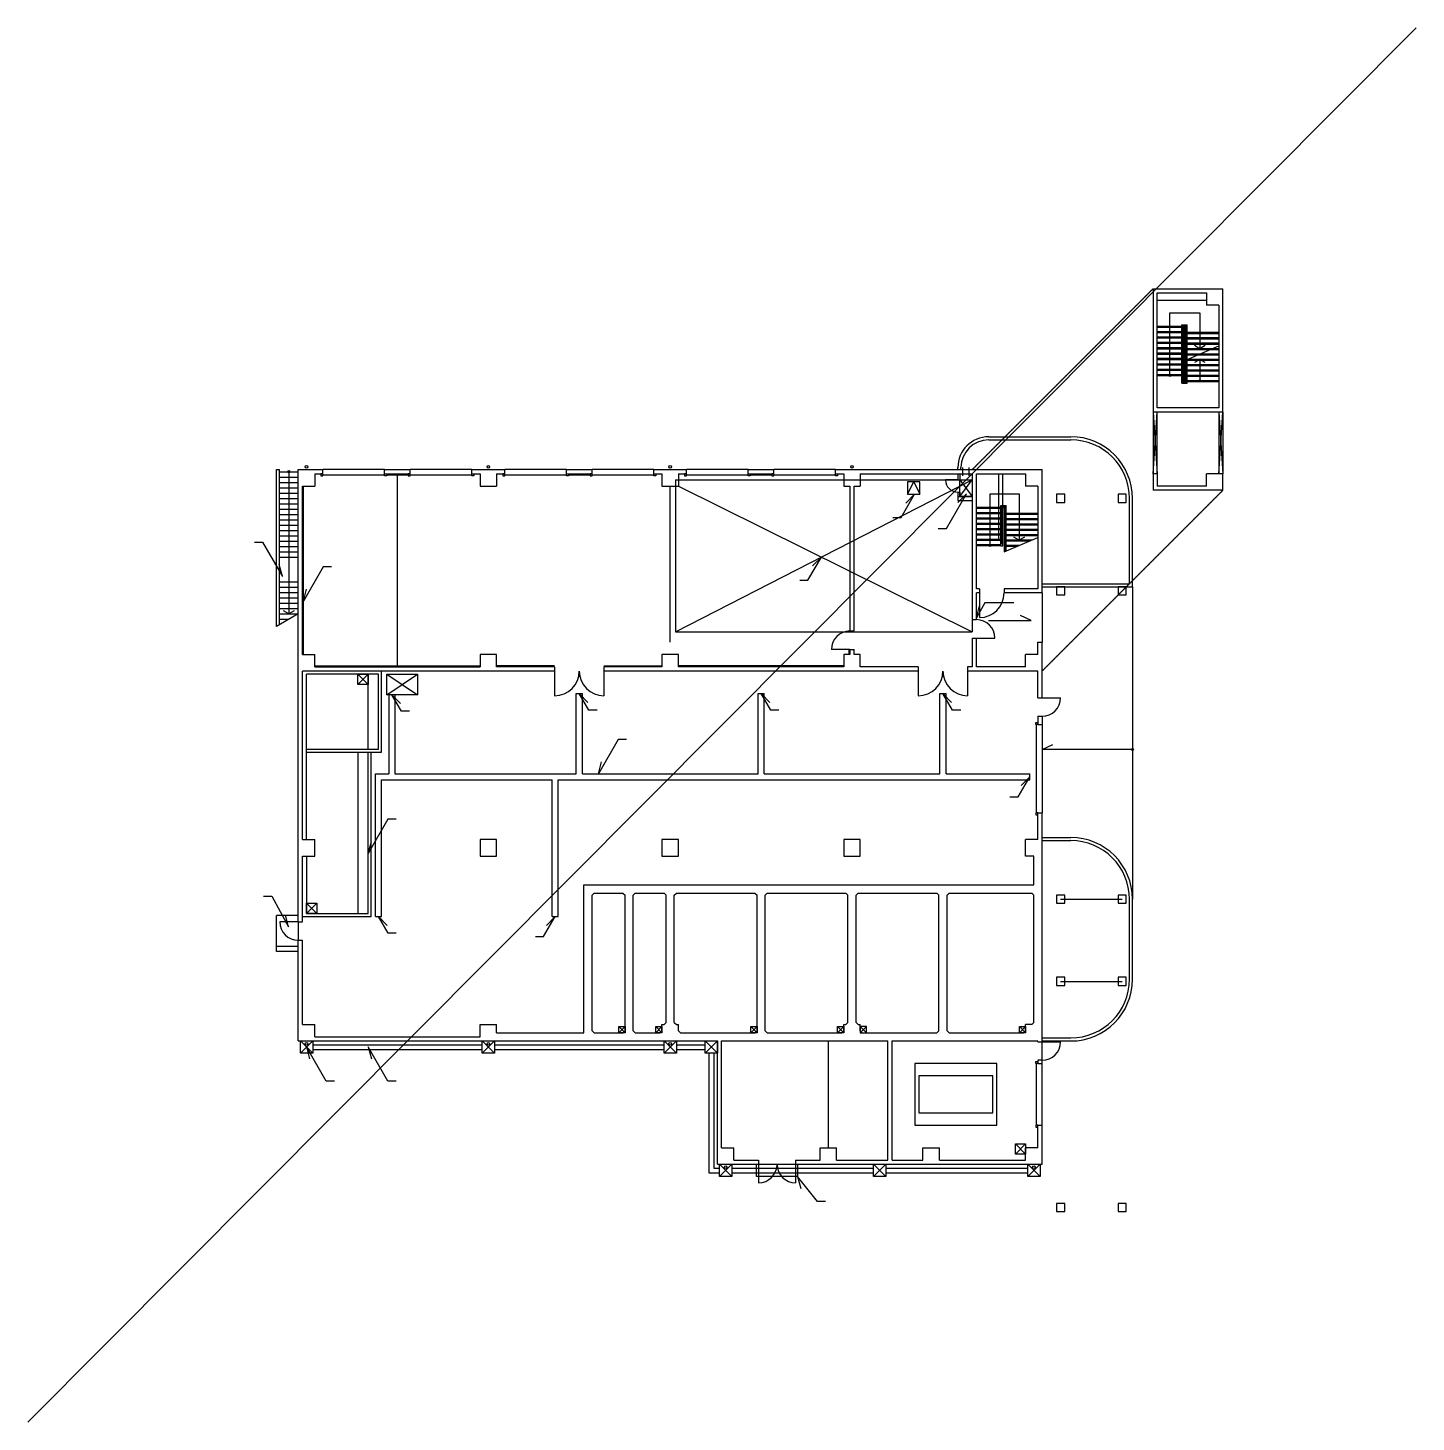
# Model space of a CAD drawing. Header units: millimetres. Extents: x -21841 to 195597, y -1659 to 112111.
# Drawn here: x -21841 to -15084, y 12156 to 18939 of the extents above; entities that cross this region are included whole.
import ezdxf

# ---------------------------------------------------------------- set-up
doc = ezdxf.new("R2010")
doc.units = ezdxf.units.MM
doc.linetypes.add('X-CUB1-L10$0$HIDDEN', pattern=[0.4, 0.3, -0.1])
for name, color, linetype in [('0-FMCS', 6, 'Continuous'), ('X-CUB1-L10$0$ASP_8', 8, 'Continuous'), ('X-CUB1-L10$0$HID(UP)', 8, 'X-CUB1-L10$0$HIDDEN'), ('X-CUB1-L10$0$P-LAY-EQPM', 8, 'Continuous')]:
    doc.layers.add(name, color=color, linetype=linetype)

# ---------------------------------------------------------------- blocks, each defined once
blk = doc.blocks.new('X-CUB1-L10')
at = {"layer": 'X-CUB1-L10$0$ASP_8'}
for p, q in [((-16364.8, 17670), (-16364.8, 17070)), ((-16364.8, 17670), (-16024.8, 17670)), ((-16344.8, 17090), (-16344.8, 17650)), ((-16344.8, 17650), (-16104.8, 17650)), ((-16104.8, 17650), (-16104.8, 17590)), ((-16024.8, 17070), (-16024.8, 17670)), ((-16344.8, 17615), (-16104.8, 17615)), ((-16044.8, 17590), (-16104.8, 17590)), ((-16044.8, 17590), (-16044.8, 17090)), ((-16282.8, 17248.5), (-16282.8, 17552.5)), ((-16282.8, 17552.5), (-16136.8, 17552.5)), ((-16136.8, 17552.5), (-16136.8, 17378.5)), ((-16344.8, 17487.5), (-16225.3, 17487.5)), ((-16344.8, 17482.5), (-16225.3, 17482.5)), ((-16344.8, 17461.5), (-16225.3, 17461.5)), ((-16344.8, 17456.5), (-16225.3, 17456.5)), ((-16344.8, 17435.5), (-16225.3, 17435.5)), ((-16225.3, 17210), (-16225.3, 17495)), ((-16225.3, 17495), (-16199.3, 17495)), ((-16222.8, 17481.5), (-16225.3, 17481.5)), ((-16222.8, 17455.5), (-16225.3, 17455.5)), ((-16222.8, 17212.5), (-16222.8, 17492.5)), ((-16222.8, 17492.5), (-16201.8, 17492.5)), ((-16217.8, 17217.5), (-16217.8, 17487.5)), ((-16217.8, 17487.5), (-16206.8, 17487.5)), ((-16217.8, 17481.5), (-16215.3, 17481.5)), ((-16217.8, 17455.5), (-16215.3, 17455.5)), ((-16215.3, 17220), (-16215.3, 17485)), ((-16215.3, 17485), (-16209.3, 17485)), ((-16209.3, 17485), (-16209.3, 17220)), ((-16206.8, 17457.5), (-16209.3, 17457.5)), ((-16206.8, 17487.5), (-16206.8, 17217.5)), ((-16201.8, 17492.5), (-16201.8, 17212.5)), ((-16201.8, 17457.5), (-16199.3, 17457.5)), ((-16199.3, 17210), (-16199.3, 17495)), ((-16044.8, 17456.5), (-16199.3, 17456.5)), ((-16044.8, 17451.5), (-16199.3, 17451.5)), ((-16344.8, 17430.5), (-16225.3, 17430.5)), ((-16344.8, 17409.5), (-16225.3, 17409.5)), ((-16344.8, 17404.5), (-16225.3, 17404.5)), ((-16344.8, 17383.5), (-16225.3, 17383.5)), ((-16344.8, 17378.5), (-16225.3, 17378.5)), ((-16222.8, 17429.5), (-16225.3, 17429.5)), ((-16222.8, 17403.5), (-16225.3, 17403.5)), ((-16222.8, 17377.5), (-16225.3, 17377.5)), ((-16217.8, 17429.5), (-16215.3, 17429.5)), ((-16217.8, 17403.5), (-16215.3, 17403.5)), ((-16217.8, 17377.5), (-16215.3, 17377.5)), ((-16206.8, 17431.5), (-16209.3, 17431.5)), ((-16206.8, 17379.5), (-16209.3, 17379.5)), ((-16201.8, 17431.5), (-16199.3, 17431.5)), ((-16201.8, 17379.5), (-16199.3, 17379.5)), ((-16044.8, 17430.5), (-16199.3, 17430.5)), ((-16044.8, 17425.5), (-16199.3, 17425.5)), ((-16044.8, 17404.5), (-16199.3, 17404.5)), ((-16044.8, 17399.5), (-16199.3, 17399.5)), ((-16199.3, 17326.5), (-16044.8, 17391.6)), ((-16044.8, 17378.5), (-16199.3, 17378.5)), ((-16044.8, 17373.5), (-16199.3, 17373.5)), ((-16344.8, 17357.5), (-16225.3, 17357.5)), ((-16344.8, 17352.5), (-16225.3, 17352.5)), ((-16344.8, 17331.5), (-16225.3, 17331.5)), ((-16344.8, 17326.5), (-16225.3, 17326.5)), ((-16344.8, 17305.5), (-16225.3, 17305.5)), ((-16344.8, 17300.5), (-16225.3, 17300.5)), ((-16222.8, 17351.5), (-16225.3, 17351.5)), ((-16222.8, 17325.5), (-16225.3, 17325.5)), ((-16222.8, 17299.5), (-16225.3, 17299.5)), ((-16217.8, 17351.5), (-16215.3, 17351.5)), ((-16217.8, 17325.5), (-16215.3, 17325.5)), ((-16217.8, 17299.5), (-16215.3, 17299.5)), ((-16206.8, 17353.5), (-16209.3, 17353.5)), ((-16206.8, 17327.5), (-16209.3, 17327.5)), ((-16206.8, 17301.5), (-16209.3, 17301.5)), ((-16201.8, 17353.5), (-16199.3, 17353.5)), ((-16201.8, 17327.5), (-16199.3, 17327.5)), ((-16201.8, 17301.5), (-16199.3, 17301.5)), ((-16044.8, 17352.5), (-16199.3, 17352.5)), ((-16044.8, 17347.5), (-16199.3, 17347.5)), ((-16044.8, 17326.5), (-16199.3, 17326.5)), ((-16044.8, 17321.5), (-16199.3, 17321.5)), ((-16044.8, 17300.5), (-16199.3, 17300.5)), ((-16136.8, 17326.5), (-16136.8, 17222.5)), ((-16344.8, 17279.5), (-16225.3, 17279.5)), ((-16344.8, 17274.5), (-16225.3, 17274.5)), ((-16344.8, 17253.5), (-16225.3, 17253.5)), ((-16344.8, 17248.5), (-16225.3, 17248.5)), ((-16222.8, 17273.5), (-16225.3, 17273.5)), ((-16222.8, 17247.5), (-16225.3, 17247.5)), ((-16217.8, 17273.5), (-16215.3, 17273.5)), ((-16217.8, 17247.5), (-16215.3, 17247.5)), ((-16206.8, 17275.5), (-16209.3, 17275.5)), ((-16206.8, 17249.5), (-16209.3, 17249.5)), ((-16201.8, 17275.5), (-16199.3, 17275.5)), ((-16201.8, 17249.5), (-16199.3, 17249.5)), ((-16044.8, 17295.5), (-16199.3, 17295.5)), ((-16044.8, 17274.5), (-16199.3, 17274.5)), ((-16044.8, 17269.5), (-16199.3, 17269.5)), ((-16044.8, 17248.5), (-16199.3, 17248.5)), ((-16044.8, 17243.5), (-16199.3, 17243.5)), ((-16225.3, 17210), (-16199.3, 17210)), ((-16222.8, 17212.5), (-16201.8, 17212.5)), ((-16217.8, 17217.5), (-16206.8, 17217.5)), ((-16215.3, 17220), (-16209.3, 17220)), ((-16206.8, 17223.5), (-16209.3, 17223.5)), ((-16201.8, 17223.5), (-16199.3, 17223.5)), ((-16044.8, 17222.5), (-16199.3, 17222.5)), ((-16044.8, 17217.5), (-16199.3, 17217.5)), ((-16364.8, 16770), (-16344.8, 17070)), ((-16364.8, 17070), (-16344.8, 16770)), ((-16364.8, 17070), (-16364.8, 16770)), ((-16024.8, 17070), (-16364.8, 17070)), ((-16044.8, 17090), (-16344.8, 17090)), ((-16344.8, 16770), (-16344.8, 17070)), ((-16044.8, 17070), (-16044.8, 16770)), ((-16044.8, 16770), (-16024.8, 17070)), ((-16044.8, 17070), (-16024.8, 16770)), ((-16024.8, 17070), (-16024.8, 16770)), ((-17164.8, 16950), (-16764.8, 16950)), ((-17164.8, 16935), (-16764.8, 16935)), ((-20631.8, 16027.5), (-20631.8, 16790)), ((-20631.8, 16790), (-20616.8, 16790)), ((-20616.8, 16036), (-20616.8, 16790)), ((-20616.8, 16780), (-20524.8, 16780)), ((-20570.8, 16780), (-20570.8, 16088)), ((-20524.8, 14590), (-20524.8, 16790)), ((-20524.8, 16790), (-20404.8, 16790)), ((-20444.8, 16770), (-20404.8, 16770)), ((-20444.8, 16770), (-20444.8, 16710)), ((-20104.8, 16790), (-20404.8, 16790)), ((-20404.8, 16770), (-20404.8, 16790)), ((-20104.8, 16762.5), (-20404.8, 16762.5)), ((-20104.8, 16770), (-20104.8, 16790)), ((-20104.8, 16790), (-19979.8, 16790)), ((-20104.8, 16770), (-19979.8, 16770)), ((-20094.8, 16765), (-19989.8, 16765)), ((-20042.3, 15830), (-20042.3, 16770)), ((-19679.8, 16790), (-19979.8, 16790)), ((-19979.8, 16770), (-19979.8, 16790)), ((-19679.8, 16762.5), (-19979.8, 16762.5)), ((-19679.8, 16790), (-19519.8, 16790)), ((-19679.8, 16770), (-19679.8, 16790)), ((-19679.8, 16770), (-19639.8, 16770)), ((-19639.8, 16770), (-19639.8, 16710)), ((-19559.8, 16770), (-19559.8, 16710)), ((-19559.8, 16770), (-19519.8, 16770)), ((-19219.8, 16790), (-19519.8, 16790)), ((-19519.8, 16770), (-19519.8, 16790)), ((-19219.8, 16762.5), (-19519.8, 16762.5)), ((-19219.8, 16790), (-19094.8, 16790)), ((-19219.8, 16770), (-19219.8, 16790)), ((-19219.8, 16770), (-19094.8, 16770)), ((-19209.8, 16765), (-19104.8, 16765)), ((-18794.8, 16790), (-19094.8, 16790)), ((-19094.8, 16770), (-19094.8, 16790)), ((-18794.8, 16762.5), (-19094.8, 16762.5)), ((-18794.8, 16770), (-18794.8, 16790)), ((-18794.8, 16790), (-18634.8, 16790)), ((-18794.8, 16770), (-18754.8, 16770)), ((-18754.8, 16770), (-18754.8, 16710)), ((-18674.8, 16770), (-18674.8, 16710)), ((-18674.8, 16770), (-18634.8, 16770)), ((-18334.8, 16790), (-18634.8, 16790)), ((-18634.8, 16770), (-18634.8, 16790)), ((-18334.8, 16762.5), (-18634.8, 16762.5)), ((-18334.8, 16790), (-18209.8, 16790)), ((-18334.8, 16770), (-18334.8, 16790)), ((-18334.8, 16770), (-18209.8, 16770)), ((-18324.8, 16765), (-18219.8, 16765)), ((-17909.8, 16790), (-18209.8, 16790)), ((-18209.8, 16770), (-18209.8, 16790)), ((-17909.8, 16762.5), (-18209.8, 16762.5)), ((-17909.8, 16790), (-16904.8, 16790)), ((-17909.8, 16770), (-17909.8, 16790)), ((-17909.8, 16770), (-17869.8, 16770)), ((-17869.8, 16770), (-17869.8, 16710)), ((-17789.8, 16770), (-17244.8, 16770)), ((-17789.8, 16770), (-17789.8, 16710)), ((-17314.8, 16790), (-17314.8, 16800)), ((-17314.8, 16770), (-17314.8, 16740)), ((-17304.8, 16770), (-17304.8, 16740)), ((-17299.8, 16790), (-17299.8, 16800)), ((-17289.8, 16760), (-17289.8, 16800)), ((-17259.8, 16760), (-17259.8, 16800)), ((-17244.8, 16770), (-17244.8, 16060)), ((-17224.8, 16210), (-17224.8, 16770)), ((-17224.8, 16770), (-16984.8, 16770)), ((-17115.3, 16446.5), (-17115.3, 16770)), ((-17095.3, 16605), (-17095.3, 16770)), ((-16984.8, 16770), (-16984.8, 16710)), ((-16904.8, 16190), (-16904.8, 16790)), ((-16364.8, 16770), (-16364.8, 16690)), ((-16344.8, 16770), (-16364.8, 16770)), ((-16344.8, 16770), (-16344.8, 16710)), ((-16024.8, 16770), (-16104.8, 16770)), ((-16104.8, 16710), (-16104.8, 16770)), ((-16024.8, 16690), (-16024.8, 16770)), ((-20616.8, 16754), (-20524.8, 16754)), ((-20616.8, 16728), (-20524.8, 16728)), ((-20616.8, 16702), (-20524.8, 16702)), ((-20504.8, 15890), (-20504.8, 16710)), ((-20504.8, 16710), (-20444.8, 16710)), ((-20499.8, 15890), (-20499.8, 16710)), ((-19639.8, 16710), (-19559.8, 16710)), ((-18754.8, 16710), (-18674.8, 16710)), ((-18714.8, 15950), (-18714.8, 16710)), ((-18689.8, 16000), (-17244.8, 16740)), ((-18689.8, 16740), (-18689.8, 16000)), ((-18689.8, 16740), (-17244.8, 16740)), ((-18674.8, 16710), (-17244.8, 16000)), ((-17869.8, 16710), (-17839.8, 16710)), ((-17839.8, 16710), (-17839.8, 16005)), ((-17819.8, 16005), (-17819.8, 16710)), ((-17819.8, 16710), (-17789.8, 16710)), ((-17314.8, 16740), (-17374.8, 16740)), ((-17314.8, 16740), (-17304.8, 16740)), ((-17304.8, 16660), (-17244.8, 16740)), ((-17304.8, 16740), (-17244.8, 16660)), ((-17244.8, 16740), (-17244.8, 16000)), ((-16924.8, 16710), (-16984.8, 16710)), ((-16924.8, 16710), (-16924.8, 16210)), ((-16024.8, 16690), (-16364.8, 16690)), ((-16104.8, 16710), (-16344.8, 16710)), ((-20616.8, 16676), (-20524.8, 16676)), ((-20616.8, 16650), (-20524.8, 16650)), ((-20616.8, 16624), (-20524.8, 16624)), ((-17314.8, 16680), (-17304.8, 16680)), ((-17314.8, 16680), (-17314.8, 16660)), ((-17314.8, 16660), (-17244.8, 16660)), ((-17314.8, 16660), (-17314.8, 16640)), ((-17314.8, 16640), (-17244.8, 16640)), ((-17304.8, 16680), (-17304.8, 16660)), ((-17157.8, 16420.5), (-17157.8, 16672.5)), ((-17157.8, 16672.5), (-17016.8, 16672.5)), ((-17016.8, 16672.5), (-17016.8, 16446.5)), ((-16479.8, 16235), (-16479.8, 16650)), ((-16464.8, 16220), (-16464.8, 16650)), ((-20616.8, 16598), (-20524.8, 16598)), ((-20616.8, 16572), (-20524.8, 16572)), ((-17224.8, 16607.5), (-17105.3, 16607.5)), ((-17224.8, 16602.5), (-17105.3, 16602.5)), ((-17224.8, 16581.5), (-17105.3, 16581.5)), ((-17224.8, 16576.5), (-17105.3, 16576.5)), ((-17224.8, 16555.5), (-17105.3, 16555.5)), ((-17105.3, 16419.5), (-17105.3, 16615)), ((-17105.3, 16615), (-17079.3, 16615)), ((-17102.8, 16601.5), (-17105.3, 16601.5)), ((-17102.8, 16575.5), (-17105.3, 16575.5)), ((-17102.8, 16431), (-17102.8, 16612.5)), ((-17102.8, 16612.5), (-17081.8, 16612.5)), ((-17097.8, 16431), (-17097.8, 16607.5)), ((-17097.8, 16607.5), (-17086.8, 16607.5)), ((-17097.8, 16601.5), (-17095.3, 16601.5)), ((-17097.8, 16575.5), (-17095.3, 16575.5)), ((-17095.3, 16419.5), (-17095.3, 16605)), ((-17095.3, 16605), (-17089.3, 16605)), ((-17089.3, 16605), (-17089.3, 16390.1)), ((-17086.8, 16577.5), (-17089.3, 16577.5)), ((-17086.8, 16607.5), (-17086.8, 16391.2)), ((-17081.8, 16612.5), (-17081.8, 16393.4)), ((-17081.8, 16577.5), (-17079.3, 16577.5)), ((-17079.3, 16394.5), (-17079.3, 16615)), ((-16924.8, 16576.5), (-17079.3, 16576.5)), ((-16924.8, 16571.5), (-17079.3, 16571.5)), ((-20616.8, 16546), (-20524.8, 16546)), ((-20616.8, 16520), (-20524.8, 16520)), ((-20616.8, 16494), (-20524.8, 16494)), ((-17224.8, 16550.5), (-17105.3, 16550.5)), ((-17224.8, 16529.5), (-17105.3, 16529.5)), ((-17224.8, 16524.5), (-17105.3, 16524.5)), ((-17224.8, 16503.5), (-17105.3, 16503.5)), ((-17224.8, 16498.5), (-17105.3, 16498.5)), ((-17102.8, 16549.5), (-17105.3, 16549.5)), ((-17102.8, 16523.5), (-17105.3, 16523.5)), ((-17102.8, 16497.5), (-17105.3, 16497.5)), ((-17097.8, 16549.5), (-17095.3, 16549.5)), ((-17097.8, 16523.5), (-17095.3, 16523.5)), ((-17097.8, 16497.5), (-17095.3, 16497.5)), ((-17086.8, 16551.5), (-17089.3, 16551.5)), ((-17086.8, 16525.5), (-17089.3, 16525.5)), ((-17086.8, 16499.5), (-17089.3, 16499.5)), ((-17081.8, 16551.5), (-17079.3, 16551.5)), ((-17081.8, 16525.5), (-17079.3, 16525.5)), ((-17081.8, 16499.5), (-17079.3, 16499.5)), ((-16924.8, 16550.5), (-17079.3, 16550.5)), ((-16924.8, 16545.5), (-17079.3, 16545.5)), ((-16924.8, 16524.5), (-17079.3, 16524.5)), ((-16924.8, 16519.5), (-17079.3, 16519.5)), ((-16924.8, 16498.5), (-17079.3, 16498.5)), ((-16924.8, 16493.5), (-17079.3, 16493.5)), ((-20616.8, 16468), (-20524.8, 16468)), ((-20616.8, 16442), (-20524.8, 16442)), ((-17224.8, 16477.5), (-17105.3, 16477.5)), ((-17224.8, 16472.5), (-17105.3, 16472.5)), ((-17224.8, 16451.5), (-17105.3, 16451.5)), ((-17224.8, 16446.5), (-17105.3, 16446.5)), ((-17224.8, 16425.5), (-17105.3, 16425.5)), ((-17224.8, 16420.5), (-17105.3, 16420.5)), ((-17102.8, 16471.5), (-17105.3, 16471.5)), ((-17102.8, 16445.5), (-17105.3, 16445.5)), ((-17105.3, 16419.5), (-17095.3, 16419.5)), ((-17102.8, 16431), (-17097.8, 16431)), ((-17097.8, 16471.5), (-17095.3, 16471.5)), ((-17097.8, 16445.5), (-17095.3, 16445.5)), ((-17089.3, 16390.1), (-16924.8, 16459.6)), ((-17086.8, 16447.5), (-17089.3, 16447.5)), ((-17086.8, 16421.5), (-17089.3, 16421.5)), ((-17081.8, 16447.5), (-17079.3, 16447.5)), ((-17081.8, 16421.5), (-17079.3, 16421.5)), ((-16924.8, 16472.5), (-17079.3, 16472.5)), ((-16924.8, 16467.5), (-17079.3, 16467.5)), ((-16954.8, 16446.5), (-17079.3, 16446.5)), ((-16966.3, 16441.5), (-17079.3, 16441.5)), ((-17014.6, 16420.5), (-17079.3, 16420.5)), ((-20616.8, 16416), (-20524.8, 16416)), ((-20616.8, 16390), (-20524.8, 16390)), ((-20616.8, 16364), (-20524.8, 16364)), ((-17086.8, 16395.5), (-17089.3, 16395.5)), ((-17081.8, 16395.5), (-17079.3, 16395.5)), ((-17026, 16415.5), (-17079.3, 16415.5)), ((-20616.8, 16244), (-20524.8, 16244)), ((-20616.8, 16218), (-20524.8, 16218)), ((-16904.8, 16235), (-16479.8, 16235)), ((-16904.8, 16220), (-16464.8, 16220)), ((-16464.8, 16220), (-16464.8, 14700)), ((-20616.8, 16192), (-20524.8, 16192)), ((-20616.8, 16166), (-20524.8, 16166)), ((-17209.8, 16210), (-17224.8, 16210)), ((-17224.8, 16060), (-17224.8, 16190)), ((-17209.8, 16190), (-17224.8, 16190)), ((-17209.8, 16210), (-17209.8, 16190)), ((-17209.8, 16190), (-17209.8, 16070)), ((-16924.8, 16210), (-17089.8, 16210)), ((-17089.8, 16210), (-17089.8, 16190)), ((-16904.8, 16190), (-17089.8, 16190)), ((-16904.8, 16190), (-16904.8, 15950)), ((-20524.8, 16088), (-20631.8, 16027.5)), ((-20616.8, 16140), (-20524.8, 16140)), ((-20616.8, 16114), (-20524.8, 16114)), ((-20616.8, 16088), (-20524.8, 16088)), ((-20616.8, 16062), (-20570.8, 16062)), ((-17244.8, 16060), (-17224.8, 16060)), ((-18689.8, 16000), (-17244.8, 16000)), ((-17839.8, 16005), (-17819.8, 16005)), ((-17244.8, 15970), (-17244.8, 15830)), ((-17244.8, 15970), (-17224.8, 15970)), ((-17224.8, 15970), (-17134.8, 15970)), ((-17224.8, 15830), (-17224.8, 15970)), ((-16924.8, 15890), (-16924.8, 15950)), ((-16924.8, 15950), (-16904.8, 15950)), ((-16904.8, 15680), (-16904.8, 15950)), ((-20504.8, 15890), (-20444.8, 15890)), ((-20444.8, 15830), (-20444.8, 15890)), ((-19559.8, 15890), (-19639.8, 15890)), ((-19639.8, 15890), (-19639.8, 15830)), ((-19559.8, 15830), (-19559.8, 15890)), ((-18674.8, 15890), (-18754.8, 15890)), ((-18754.8, 15890), (-18754.8, 15830)), ((-18674.8, 15830), (-18674.8, 15890)), ((-17839.8, 15915), (-17929.8, 15915)), ((-17869.8, 15890), (-17869.8, 15830)), ((-17839.8, 15890), (-17869.8, 15890)), ((-17844.8, 15915), (-17844.8, 15890)), ((-17839.8, 15915), (-17839.8, 15890)), ((-17839.8, 15915), (-17819.8, 15915)), ((-17819.8, 15890), (-17819.8, 15915)), ((-17789.8, 15890), (-17819.8, 15890)), ((-17789.8, 15830), (-17789.8, 15890)), ((-16984.8, 15830), (-16984.8, 15890)), ((-16924.8, 15890), (-16984.8, 15890)), ((-19277.3, 15810), (-20504.8, 15810)), ((-20504.8, 14990), (-20504.8, 15810)), ((-20444.8, 15835), (-19639.8, 15835)), ((-20444.8, 15830), (-19639.8, 15830)), ((-20119.8, 15415), (-20119.8, 15810)), ((-19277.3, 15835), (-19559.8, 15835)), ((-19277.3, 15830), (-19559.8, 15830)), ((-19277.3, 15830), (-19277.3, 15810)), ((-19277.3, 15810), (-19277.3, 15690)), ((-19037.3, 15835), (-18754.8, 15835)), ((-18754.8, 15830), (-19037.3, 15830)), ((-19037.3, 15830), (-19037.3, 15810)), ((-17507.3, 15810), (-19037.3, 15810)), ((-19037.3, 15810), (-19037.3, 15690)), ((-17869.8, 15835), (-18674.8, 15835)), ((-17869.8, 15830), (-18674.8, 15830)), ((-17507.3, 15830), (-17789.8, 15830)), ((-17507.3, 15830), (-17507.3, 15810)), ((-17507.3, 15810), (-17507.3, 15690)), ((-17267.3, 15830), (-17267.3, 15810)), ((-17244.8, 15830), (-17267.3, 15830)), ((-16924.8, 15810), (-17267.3, 15810)), ((-17267.3, 15810), (-17267.3, 15690)), ((-16984.8, 15830), (-17224.8, 15830)), ((-16924.8, 15680), (-16924.8, 15810)), ((-20484.8, 14990), (-20484.8, 15795)), ((-20134.8, 15795), (-20484.8, 15795)), ((-20234.8, 15795), (-20184.8, 15745)), ((-20234.8, 15745), (-20184.8, 15795)), ((-20184.8, 15430), (-20184.8, 15795)), ((-20134.8, 15430), (-20134.8, 15795)), ((-20094.8, 15695), (-19944.8, 15795)), ((-20094.8, 15795), (-19944.8, 15695)), ((-20084.8, 15695), (-20084.8, 15310)), ((-20054.8, 15695), (-20054.8, 15310)), ((-19172.3, 15310), (-19172.3, 15700)), ((-19172.3, 15700), (-19142.3, 15700)), ((-19142.3, 15310), (-19142.3, 15700)), ((-18287.3, 15310), (-18287.3, 15700)), ((-18287.3, 15700), (-18257.3, 15700)), ((-18257.3, 15310), (-18257.3, 15700)), ((-17402.3, 15310), (-17402.3, 15700)), ((-17402.3, 15700), (-17372.3, 15700)), ((-17372.3, 15310), (-17372.3, 15700)), ((-16924.8, 15680), (-16924.8, 15684)), ((-16924.8, 15680), (-16904.8, 15680)), ((-16904.8, 15680), (-16814.8, 15680)), ((-16932.3, 15120), (-16932.3, 15550)), ((-16924.8, 15590), (-16924.8, 15550)), ((-16924.8, 15590), (-16904.8, 15590)), ((-16924.8, 15550), (-16904.8, 15550)), ((-16904.8, 15590), (-16904.8, 15550)), ((-16904.8, 15550), (-16904.8, 15120)), ((-20484.8, 15430), (-20134.8, 15430)), ((-20484.8, 15415), (-20119.8, 15415)), ((-20234.8, 15415), (-20234.8, 14630)), ((-20184.8, 14630), (-20184.8, 15415)), ((-20169.8, 14615), (-20169.8, 15415)), ((-20149.8, 14615), (-20149.8, 15310)), ((-20149.8, 15310), (-20084.8, 15310)), ((-20119.8, 15280), (-19289.8, 15280)), ((-20119.8, 14615), (-20119.8, 15280)), ((-20054.8, 15310), (-19172.3, 15310)), ((-19289.8, 14615), (-19289.8, 15280)), ((-19259.8, 14615), (-19259.8, 15280)), ((-19259.8, 15280), (-16964.8, 15280)), ((-19142.3, 15310), (-18287.3, 15310)), ((-18257.3, 15310), (-17402.3, 15310)), ((-17372.3, 15310), (-16964.8, 15310)), ((-16964.8, 15280), (-16964.8, 15310)), ((-16924.8, 14990), (-16924.8, 15120)), ((-16924.8, 15120), (-16904.8, 15120)), ((-16904.8, 14006), (-16904.8, 15120)), ((-16904.8, 15000), (-16764.8, 15000)), ((-20504.8, 14990), (-20444.8, 14990)), ((-20444.8, 14910), (-20444.8, 14990)), ((-16984.8, 14910), (-16984.8, 14990)), ((-16924.8, 14990), (-16984.8, 14990)), ((-16904.8, 14985), (-16764.8, 14985)), ((-20504.8, 14590), (-20504.8, 14910)), ((-20504.8, 14910), (-20444.8, 14910)), ((-20484.8, 14910), (-20484.8, 14630)), ((-16944.8, 14910), (-16984.8, 14910)), ((-16944.8, 14770), (-16944.8, 14910)), ((-19134.8, 14050), (-19134.8, 14770)), ((-19134.8, 14770), (-16944.8, 14770)), ((-19094.8, 14720), (-19084.8, 14730)), ((-19084.8, 14730), (-18944.8, 14730)), ((-18944.8, 14730), (-18934.8, 14720)), ((-18894.8, 14720), (-18884.8, 14730)), ((-18884.8, 14730), (-18744.8, 14730)), ((-18744.8, 14730), (-18734.8, 14720)), ((-18694.8, 14720), (-18684.8, 14730)), ((-18684.8, 14730), (-18302.3, 14730)), ((-18302.3, 14730), (-18292.3, 14720)), ((-18252.3, 14720), (-18242.3, 14730)), ((-18242.3, 14730), (-17859.8, 14730)), ((-17859.8, 14730), (-17849.8, 14720)), ((-17809.8, 14720), (-17799.8, 14730)), ((-17799.8, 14730), (-17417.3, 14730)), ((-17417.3, 14730), (-17407.3, 14720)), ((-17367.3, 14720), (-17357.3, 14730)), ((-17357.3, 14730), (-16954.8, 14730)), ((-16954.8, 14730), (-16944.8, 14720)), ((-20484.8, 14630), (-20434.8, 14680)), ((-20484.8, 14680), (-20434.8, 14630)), ((-19094.8, 14060), (-19094.8, 14720)), ((-18934.8, 14060), (-18934.8, 14720)), ((-18894.8, 14060), (-18894.8, 14720)), ((-18734.8, 14100), (-18734.8, 14720)), ((-18694.8, 14100), (-18694.8, 14720)), ((-18292.3, 14060), (-18292.3, 14720)), ((-18252.3, 14060), (-18252.3, 14720)), ((-17849.8, 14100), (-17849.8, 14720)), ((-17809.8, 14100), (-17809.8, 14720)), ((-17407.3, 14060), (-17407.3, 14720)), ((-17367.3, 14060), (-17367.3, 14720)), ((-16944.8, 14100), (-16944.8, 14720)), ((-16814.8, 14700), (-16514.8, 14700)), ((-16479.8, 14310), (-16479.8, 14700)), ((-16464.8, 14310), (-16464.8, 14700)), ((-20631.8, 14445), (-20631.8, 14620)), ((-20524.8, 14620), (-20631.8, 14620)), ((-20524.8, 14590), (-20614.8, 14590)), ((-20524.8, 14590), (-20524.8, 14500)), ((-20524.8, 14590), (-20504.8, 14590)), ((-20504.8, 14615), (-20169.8, 14615)), ((-20484.8, 14630), (-20184.8, 14630)), ((-20149.8, 14615), (-20119.8, 14615)), ((-19289.8, 14615), (-19259.8, 14615)), ((-20524.8, 14470), (-20631.8, 14470)), ((-20524.8, 14010), (-20524.8, 14500)), ((-20524.8, 14500), (-20504.8, 14500)), ((-20504.8, 14090), (-20504.8, 14500)), ((-20524.8, 14445), (-20631.8, 14445)), ((-16814.8, 14300), (-16514.8, 14300)), ((-20504.8, 14090), (-20444.8, 14090)), ((-20444.8, 14030), (-20444.8, 14090)), ((-19639.8, 14030), (-19639.8, 14090)), ((-19639.8, 14090), (-19559.8, 14090)), ((-19559.8, 14050), (-19559.8, 14090)), ((-19559.8, 14050), (-19134.8, 14050)), ((-19094.8, 14060), (-19084.8, 14050)), ((-19084.8, 14050), (-18944.8, 14050)), ((-18964.8, 14050), (-18934.8, 14080)), ((-18964.8, 14080), (-18934.8, 14050)), ((-18944.8, 14050), (-18934.8, 14060)), ((-18894.8, 14060), (-18884.8, 14050)), ((-18884.8, 14050), (-18764.8, 14050)), ((-18784.8, 14080), (-18754.8, 14050)), ((-18784.8, 14050), (-18754.8, 14080)), ((-18764.8, 14050), (-18754.8, 14060)), ((-18754.8, 14060), (-18754.8, 14090)), ((-18754.8, 14090), (-18744.8, 14090)), ((-18744.8, 14090), (-18734.8, 14100)), ((-18694.8, 14100), (-18684.8, 14090)), ((-18684.8, 14090), (-18674.8, 14090)), ((-18674.8, 14060), (-18674.8, 14090)), ((-18674.8, 14060), (-18664.8, 14050)), ((-18664.8, 14050), (-18302.3, 14050)), ((-18322.3, 14050), (-18292.3, 14080)), ((-18322.3, 14080), (-18292.3, 14050)), ((-18302.3, 14050), (-18292.3, 14060)), ((-18252.3, 14060), (-18242.3, 14050)), ((-18242.3, 14050), (-17879.8, 14050)), ((-17899.8, 14050), (-17869.8, 14080)), ((-17899.8, 14080), (-17869.8, 14050)), ((-17869.8, 14060), (-17879.8, 14050)), ((-17869.8, 14060), (-17869.8, 14090)), ((-17869.8, 14090), (-17859.8, 14090)), ((-17859.8, 14090), (-17849.8, 14100)), ((-17799.8, 14090), (-17809.8, 14100)), ((-17799.8, 14090), (-17789.8, 14090)), ((-17789.8, 14060), (-17789.8, 14090)), ((-17759.8, 14080), (-17789.8, 14050)), ((-17759.8, 14050), (-17789.8, 14080)), ((-17789.8, 14060), (-17779.8, 14050)), ((-17779.8, 14050), (-17417.3, 14050)), ((-17417.3, 14050), (-17407.3, 14060)), ((-17367.3, 14060), (-17357.3, 14050)), ((-17357.3, 14050), (-16994.8, 14050)), ((-17014.8, 14080), (-16984.8, 14050)), ((-17014.8, 14050), (-16984.8, 14080)), ((-16994.8, 14050), (-16984.8, 14060)), ((-16984.8, 14060), (-16984.8, 14090)), ((-16954.8, 14090), (-16984.8, 14090)), ((-16954.8, 14090), (-16944.8, 14100)), ((-20524.8, 14010), (-18484.8, 14010)), ((-20514.8, 13950), (-20454.8, 14010)), ((-20514.8, 14010), (-20454.8, 13950)), ((-20454.8, 13992), (-19629.8, 13992)), ((-20444.8, 14030), (-19639.8, 14030)), ((-19629.8, 14010), (-19569.8, 13950)), ((-19629.8, 13950), (-19569.8, 14010)), ((-19569.8, 13992), (-18744.8, 13992)), ((-18744.8, 14010), (-18684.8, 13950)), ((-18744.8, 13950), (-18684.8, 14010)), ((-18684.8, 13992), (-18544.8, 13992)), ((-18544.8, 14010), (-18484.8, 13950)), ((-18544.8, 13950), (-18484.8, 14010)), ((-18484.8, 13410), (-18484.8, 14010)), ((-18464.8, 14010), (-17654.8, 14010)), ((-18464.8, 13490), (-18464.8, 14010)), ((-17944.8, 13490), (-17944.8, 14010)), ((-17654.8, 13430), (-17654.8, 14010)), ((-17634.8, 13430), (-17634.8, 14010)), ((-17634.8, 14010), (-16924.8, 14010)), ((-16924.8, 14006), (-16924.8, 14010)), ((-16924.8, 14006), (-16904.8, 14006)), ((-16904.8, 14025), (-16764.8, 14025)), ((-16904.8, 14010), (-16764.8, 14010)), ((-16904.8, 14006), (-16814.8, 14006)), ((-16904.8, 13600), (-16904.8, 14006)), ((-20454.8, 13968), (-19629.8, 13968)), ((-19569.8, 13968), (-18744.8, 13968)), ((-18684.8, 13968), (-18544.8, 13968)), ((-18526.8, 13950), (-18526.8, 13368)), ((-18502.8, 13950), (-18502.8, 13392)), ((-16932.3, 13600), (-16932.3, 13900)), ((-16924.8, 13490), (-16924.8, 13600)), ((-16924.8, 13600), (-16904.8, 13600)), ((-16904.8, 13410), (-16904.8, 13600)), ((-17034.8, 13510), (-16984.8, 13460)), ((-17034.8, 13460), (-16984.8, 13510)), ((-18464.8, 13490), (-18404.8, 13490)), ((-18404.8, 13430), (-18404.8, 13490)), ((-17984.8, 13490), (-17904.8, 13490)), ((-17984.8, 13430), (-17984.8, 13490)), ((-17904.8, 13430), (-17904.8, 13490)), ((-17484.8, 13490), (-17404.8, 13490)), ((-17484.8, 13430), (-17484.8, 13490)), ((-17404.8, 13430), (-17404.8, 13490)), ((-16984.8, 13430), (-16984.8, 13490)), ((-16924.8, 13490), (-16984.8, 13490)), ((-18526.8, 13368), (-18474.8, 13368)), ((-18502.8, 13392), (-18474.8, 13392)), ((-18484.8, 13410), (-18284.8, 13410)), ((-18474.8, 13410), (-18414.8, 13350)), ((-18474.8, 13350), (-18414.8, 13410)), ((-18414.8, 13392), (-17724.8, 13392)), ((-18414.8, 13368), (-17724.8, 13368)), ((-18404.8, 13430), (-18284.8, 13430)), ((-18284.8, 13430), (-18284.8, 13410)), ((-18284.8, 13410), (-18104.8, 13410)), ((-18284.8, 13410), (-18284.8, 13320)), ((-18104.8, 13430), (-18104.8, 13410)), ((-18104.8, 13430), (-17984.8, 13430)), ((-18104.8, 13410), (-16904.8, 13410)), ((-18104.8, 13410), (-18104.8, 13320)), ((-17904.8, 13430), (-17654.8, 13430)), ((-17724.8, 13350), (-17664.8, 13410)), ((-17724.8, 13410), (-17664.8, 13350)), ((-17664.8, 13392), (-16974.8, 13392)), ((-17664.8, 13368), (-16974.8, 13368)), ((-17634.8, 13430), (-17484.8, 13430)), ((-17404.8, 13430), (-16984.8, 13430)), ((-16974.8, 13410), (-16914.8, 13350)), ((-16974.8, 13350), (-16914.8, 13410))]:
    blk.add_line(p, q, dxfattribs=at)
for points in [[(-16110.8, 17393.5), (-16136.8, 17378.5), (-16162.8, 17393.5)], [(-16110.8, 17311.5), (-16136.8, 17326.5), (-16162.8, 17311.5)], [(-17559.8, 16670), (-17529.8, 16730), (-17499.8, 16670)], [(-17631, 16557.4), (-17591, 16557.4), (-17526, 16670), (-17568.4, 16627.6)], [(-17409.9, 16503.5), (-17369.9, 16503.5), (-17272.4, 16672.4), (-17314.8, 16629.9)], [(-20738.8, 16437.3), (-20698.8, 16437.3), (-20602.4, 16270.4), (-20617.9, 16328.3)], [(-16990.8, 16461.5), (-17016.8, 16446.5), (-17042.8, 16461.5)], [(-18084.2, 16252.1), (-18044.2, 16252.1), (-17979.2, 16364.6), (-18021.6, 16322.2)], [(-20363.4, 16317), (-20403.4, 16317), (-20499.8, 16150), (-20484.3, 16208)], [(-20544.8, 16103), (-20570.8, 16088), (-20596.8, 16103)], [(-17042.5, 16141.5), (-17182.7, 16141.5), (-17224.8, 16068.5), (-17209.3, 16126.5)], [(-17165.2, 16056.6), (-16957.4, 16056.6), (-17009.5, 16080.8)], [(-19983.2, 15614.3), (-20023.2, 15614.3), (-20069.8, 15695), (-20027.4, 15652.6)], [(-19070.7, 15619.3), (-19110.7, 15619.3), (-19157.3, 15700), (-19114.9, 15657.6)], [(-18185.7, 15619.3), (-18225.7, 15619.3), (-18272.3, 15700), (-18229.9, 15657.6)], [(-17300.7, 15619.3), (-17340.7, 15619.3), (-17387.3, 15700), (-17344.9, 15657.6)], [(-18928.2, 15477), (-18968.2, 15477), (-19064.6, 15310), (-19049.1, 15368)], [(-16464.8, 15428.2), (-16904.8, 15428.2), (-16852.7, 15452.4)], [(-17061, 15197.7), (-17021, 15197.7), (-16964.8, 15295), (-17007.2, 15252.6)], [(-20048.4, 15089.1), (-20088.4, 15089.1), (-20184.8, 14922.1), (-20169.3, 14980.1)], [(-20693.7, 14714.2), (-20653.7, 14714.2), (-20572.1, 14565), (-20587.6, 14622.9)], [(-20048.2, 14534.3), (-20088.2, 14534.3), (-20134.8, 14615), (-20092.4, 14572.6)], [(-19371, 14517.7), (-19331, 14517.7), (-19274.8, 14615), (-19317.2, 14572.6)], [(-20348.9, 13814), (-20388.9, 13814), (-20485.3, 13981), (-20469.8, 13923)], [(-20048.4, 13814), (-20088.4, 13814), (-20184.8, 13981), (-20169.3, 13923)], [(-17958.4, 13229.7), (-17998.4, 13229.7), (-18094.8, 13350), (-18079.3, 13292)]]:
    blk.add_lwpolyline(points, dxfattribs=at)
for points in [[(-20404.8, 16770), (-20414.8, 16770), (-20414.8, 16760), (-20404.8, 16760)], [(-20104.8, 16770), (-20094.8, 16770), (-20094.8, 16760), (-20104.8, 16760)], [(-19979.8, 16770), (-19989.8, 16770), (-19989.8, 16760), (-19979.8, 16760)], [(-19679.8, 16770), (-19669.8, 16770), (-19669.8, 16760), (-19679.8, 16760)], [(-19519.8, 16770), (-19529.8, 16770), (-19529.8, 16760), (-19519.8, 16760)], [(-19219.8, 16770), (-19209.8, 16770), (-19209.8, 16760), (-19219.8, 16760)], [(-19094.8, 16770), (-19104.8, 16770), (-19104.8, 16760), (-19094.8, 16760)], [(-18794.8, 16770), (-18784.8, 16770), (-18784.8, 16760), (-18794.8, 16760)], [(-18634.8, 16770), (-18644.8, 16770), (-18644.8, 16760), (-18634.8, 16760)], [(-18334.8, 16770), (-18324.8, 16770), (-18324.8, 16760), (-18334.8, 16760)], [(-18209.8, 16770), (-18219.8, 16770), (-18219.8, 16760), (-18209.8, 16760)], [(-17909.8, 16770), (-17899.8, 16770), (-17899.8, 16760), (-17909.8, 16760)], [(-17559.8, 16670), (-17499.8, 16670), (-17499.8, 16730), (-17559.8, 16730)], [(-17304.8, 16740), (-17244.8, 16740), (-17244.8, 16660), (-17304.8, 16660)], [(-16834.8, 16630), (-16794.8, 16630), (-16794.8, 16670), (-16834.8, 16670)], [(-16534.8, 16630), (-16494.8, 16630), (-16494.8, 16670), (-16534.8, 16670)], [(-16834.8, 16180), (-16794.8, 16180), (-16794.8, 16220), (-16834.8, 16220)], [(-16534.8, 16180), (-16494.8, 16180), (-16494.8, 16220), (-16534.8, 16220)], [(-20184.8, 15745), (-20234.8, 15745), (-20234.8, 15795), (-20184.8, 15795)], [(-19944.8, 15695), (-20094.8, 15695), (-20094.8, 15795), (-19944.8, 15795)], [(-16924.8, 15550), (-16934.8, 15550), (-16934.8, 15560), (-16924.8, 15560)], [(-16924.8, 15120), (-16934.8, 15120), (-16934.8, 15110), (-16924.8, 15110)], [(-19639.8, 14910), (-19559.8, 14910), (-19559.8, 14990), (-19639.8, 14990)], [(-18754.8, 14910), (-18674.8, 14910), (-18674.8, 14990), (-18754.8, 14990)], [(-17869.8, 14910), (-17789.8, 14910), (-17789.8, 14990), (-17869.8, 14990)], [(-20434.8, 14630), (-20484.8, 14630), (-20484.8, 14680), (-20434.8, 14680)], [(-16834.8, 14680), (-16794.8, 14680), (-16794.8, 14720), (-16834.8, 14720)], [(-16534.8, 14680), (-16494.8, 14680), (-16494.8, 14720), (-16534.8, 14720)], [(-16834.8, 14280), (-16794.8, 14280), (-16794.8, 14320), (-16834.8, 14320)], [(-16534.8, 14280), (-16494.8, 14280), (-16494.8, 14320), (-16534.8, 14320)], [(-18934.8, 14050), (-18964.8, 14050), (-18964.8, 14080), (-18934.8, 14080)], [(-18754.8, 14050), (-18784.8, 14050), (-18784.8, 14080), (-18754.8, 14080)], [(-18292.3, 14050), (-18322.3, 14050), (-18322.3, 14080), (-18292.3, 14080)], [(-17869.8, 14050), (-17899.8, 14050), (-17899.8, 14080), (-17869.8, 14080)], [(-17789.8, 14050), (-17759.8, 14050), (-17759.8, 14080), (-17789.8, 14080)], [(-16984.8, 14050), (-17014.8, 14050), (-17014.8, 14080), (-16984.8, 14080)], [(-20514.8, 14010), (-20454.8, 14010), (-20454.8, 13950), (-20514.8, 13950)], [(-19629.8, 14010), (-19569.8, 14010), (-19569.8, 13950), (-19629.8, 13950)], [(-18744.8, 14010), (-18684.8, 14010), (-18684.8, 13950), (-18744.8, 13950)], [(-18544.8, 14010), (-18484.8, 14010), (-18484.8, 13950), (-18544.8, 13950)], [(-16924.8, 13900), (-16934.8, 13900), (-16934.8, 13910), (-16924.8, 13910)], [(-16904.8, 13916), (-16924.8, 13916), (-16924.8, 13900), (-16904.8, 13900)], [(-17524.8, 13600), (-17124.8, 13600), (-17124.8, 13900), (-17524.8, 13900)], [(-17504.8, 13660), (-17144.8, 13660), (-17144.8, 13840), (-17504.8, 13840)], [(-16924.8, 13600), (-16934.8, 13600), (-16934.8, 13590), (-16924.8, 13590)], [(-16984.8, 13460), (-17034.8, 13460), (-17034.8, 13510), (-16984.8, 13510)], [(-18474.8, 13410), (-18414.8, 13410), (-18414.8, 13350), (-18474.8, 13350)], [(-18294.8, 13410), (-18094.8, 13410), (-18094.8, 13350), (-18294.8, 13350)], [(-17724.8, 13410), (-17664.8, 13410), (-17664.8, 13350), (-17724.8, 13350)], [(-16974.8, 13410), (-16914.8, 13410), (-16914.8, 13350), (-16974.8, 13350)], [(-16834.8, 13180), (-16794.8, 13180), (-16794.8, 13220), (-16834.8, 13220)], [(-16534.8, 13180), (-16494.8, 13180), (-16494.8, 13220), (-16534.8, 13220)]]:
    blk.add_lwpolyline(points, close=True, dxfattribs=at)
for centre, radius in [((-16282.8, 17248.5), 5), ((-16136.8, 17222.5), 5), ((-20570.8, 16780), 5), ((-20484.8, 16803.7), 6.25), ((-19599.8, 16803.7), 6.25), ((-18714.8, 16803.7), 6.25), ((-17829.8, 16803.7), 6.25), ((-17157.8, 16420.5), 5), ((-16464.8, 15428.2), 5), ((-20484.8, 13996.2), 6.25), ((-19599.8, 13996.2), 6.25), ((-18714.8, 13996.2), 6.25), ((-18444.8, 13396.2), 6.25), ((-16944.8, 13396.2), 6.25)]:
    blk.add_circle(centre, radius, dxfattribs=at)
for centre, radius, start, end in [((-17164.8, 16800), 150, 90, 180), ((-17164.8, 16800), 135, 90, 180), ((-16764.8, 16650), 300, 0, 90), ((-16764.8, 16650), 285, 0, 90), ((-17314.8, 16740), 60, 180, 270), ((-17209.8, 16190), 120, 270, 0), ((-17224.8, 15970), 90, 0, 90), ((-17839.8, 15915), 90, 90, 180), ((-19277.3, 15810), 120, 270, 0), ((-19037.3, 15810), 120, 180, 270), ((-17507.3, 15810), 120, 270, 0), ((-17267.3, 15810), 120, 180, 270), ((-16904.8, 15680), 90, 270, 0), ((-16764.8, 14700), 300, 0, 90), ((-16764.8, 14700), 285, 0, 90), ((-20524.8, 14590), 90, 180, 270), ((-16764.8, 14310), 285, 270, 0), ((-16764.8, 14310), 300, 270, 0), ((-16904.8, 14006), 90, 270, 0), ((-18284.8, 13410), 90, 270, 0), ((-18104.8, 13410), 90, 180, 270)]:
    blk.add_arc(centre, radius, start, end, dxfattribs=at)
at = {"layer": 'X-CUB1-L10$0$HID(UP)'}
for p, q in [((-17244.8, 16790), (-16364.8, 17670)), ((-16904.8, 15810), (-16024.8, 16690))]:
    blk.add_line(p, q, dxfattribs=at)
at = {"layer": 'X-CUB1-L10$0$P-LAY-EQPM'}
blk.add_line((-21841.1, 12155.6), (-15084.3, 18939.3), dxfattribs=at)

msp = doc.modelspace()

# ---------------------------------------------------------------- block references
at = {"layer": '0-FMCS', "color": 5}
msp.add_blockref('X-CUB1-L10', (0, 0), dxfattribs=at)

doc.saveas('drawing.dxf')
